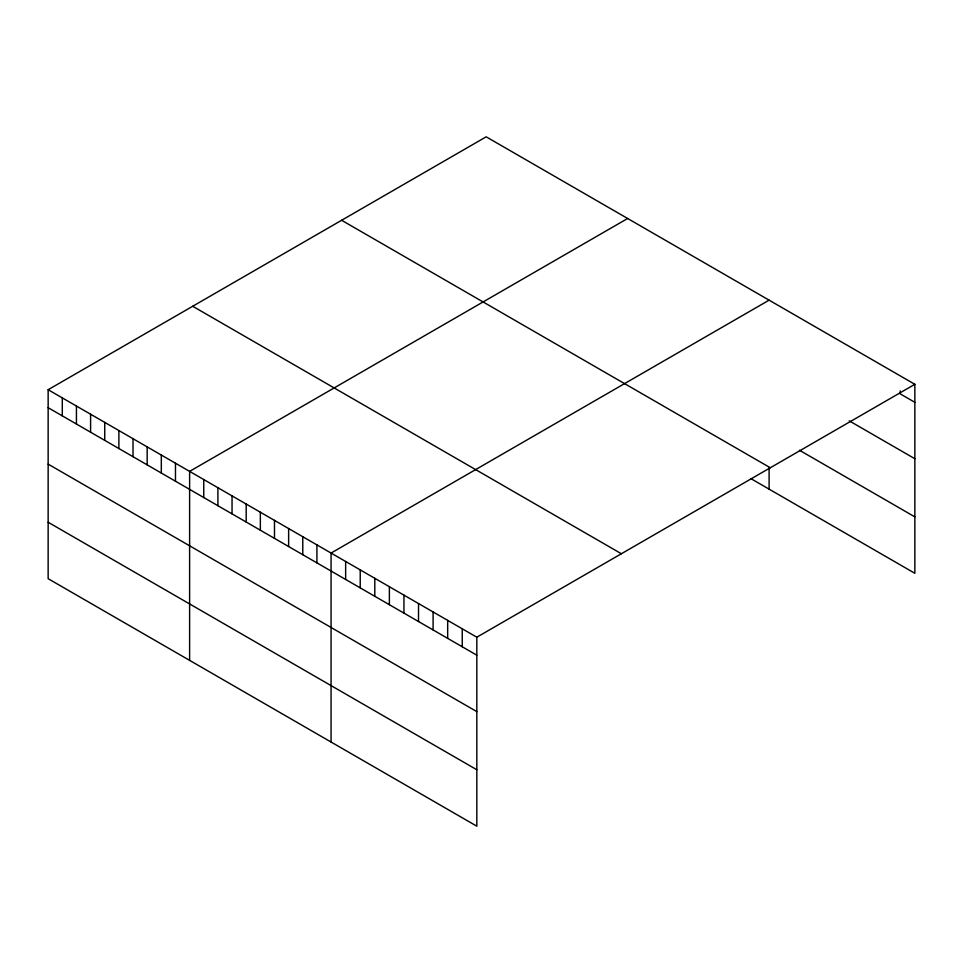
<?xml version="1.0" encoding="UTF-8"?>
<svg xmlns="http://www.w3.org/2000/svg" width="963" height="963" viewBox="0 0 963 963"><rect width="100%" height="100%" fill="white"/><g stroke="black" fill="none" stroke-linecap="round" stroke-linejoin="round"><path stroke-width="1.44" d="M914.85 384.309L476.817 637.205L476.817 826.182L48.15 578.691L48.15 389.714L486.183 136.818L914.85 384.309L914.85 573.286L751.092 478.743M627.635 218.493L189.615 471.389L189.615 660.365M769.1 300.167L331.067 553.063L331.067 742.028M914.85 402.305L900.273 393.891L900.273 390.882M849.258 420.855L914.85 458.725M799.471 450.239L914.85 516.866M341.624 220.274L770.304 467.765M192.696 306.258L621.376 553.749M48.15 389.714L476.817 637.205M48.15 407.698L476.817 655.189M48.15 464.13L476.817 711.621M48.15 522.259L476.817 769.75M769.1 467.982L769.1 489.144M462.24 628.791L462.24 646.775M447.675 620.377L447.675 638.361M433.097 611.962L433.097 629.946M418.52 603.548L418.52 621.532M403.942 595.134L403.942 613.118M389.377 586.72L389.377 604.704M374.8 578.306L374.8 596.29M360.222 569.891L360.222 587.875M345.645 561.477L345.645 579.461M316.923 544.889L316.923 562.886M302.779 536.728L302.779 554.712M288.635 528.555L288.635 546.551M274.491 520.393L274.491 538.377M260.347 512.22L260.347 530.216M246.191 504.058L246.191 522.042M232.047 495.885L232.047 513.881M217.903 487.723L217.903 505.707M203.759 479.55L203.759 497.546M175.471 463.215L175.471 481.211M161.315 455.054L161.315 473.038M147.17 446.88L147.17 464.876M133.026 438.719L133.026 456.703M118.882 430.545L118.882 448.541M104.738 422.384L104.738 440.368M90.594 414.21L90.594 432.206M76.438 406.049L76.438 424.033M62.294 397.888L62.294 415.872"/></g></svg>
